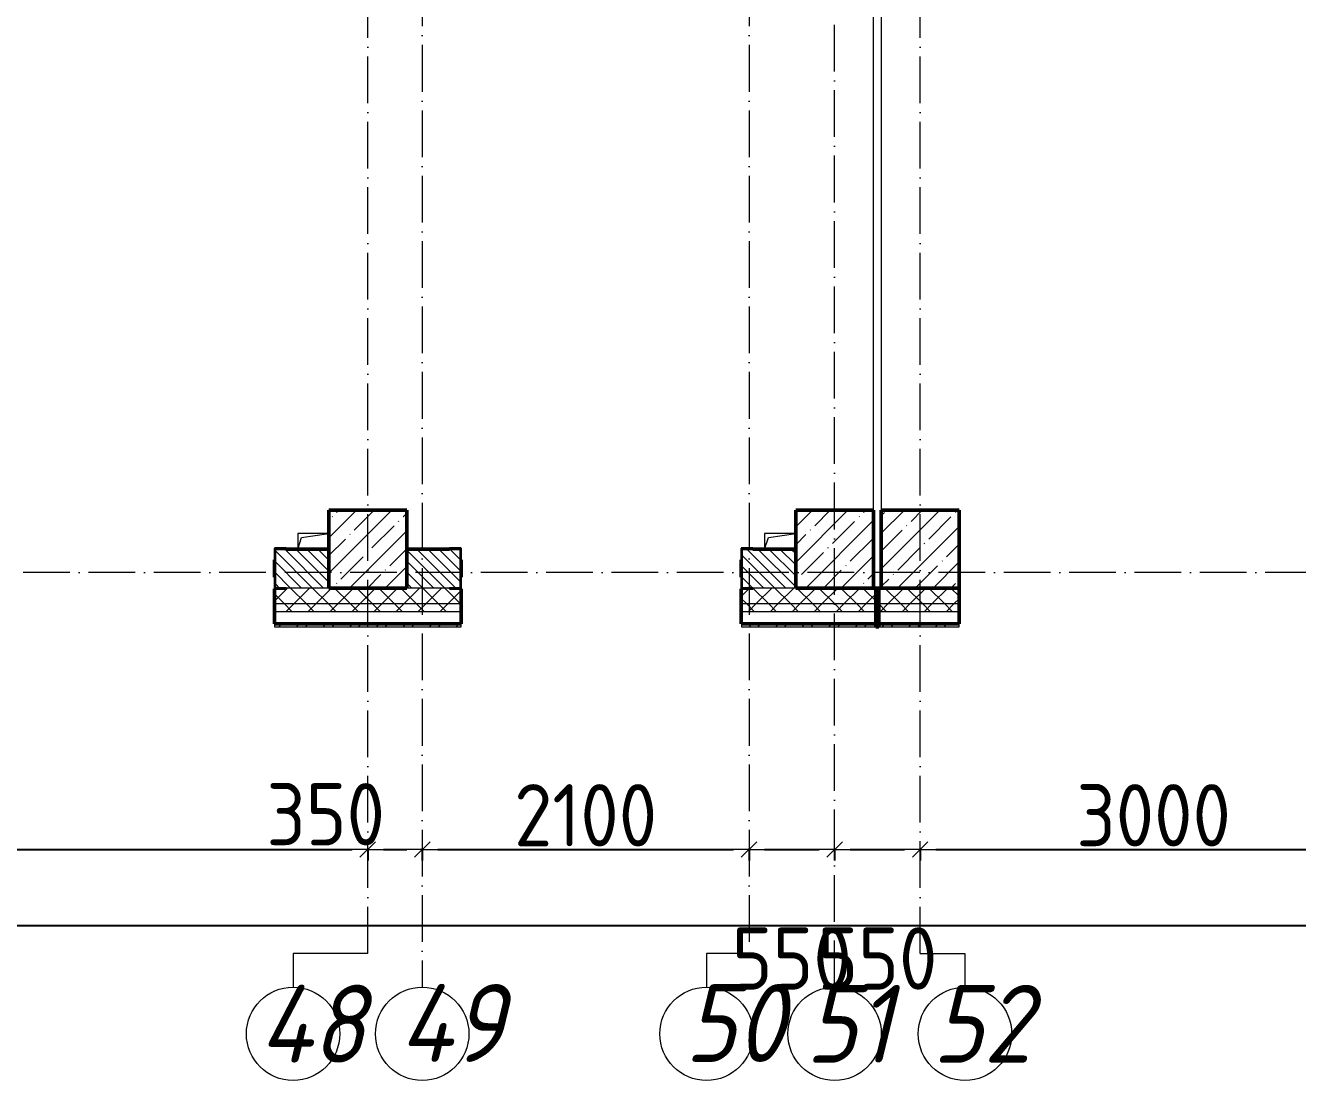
# Model space of a CAD drawing. Header units: millimetres. Extents: x -401725 to 250493, y 305116 to 802890.
# Drawn here: x 50808 to 58983, y 453933 to 460711 of the extents above; entities that cross this region are included whole.
import ezdxf

# ---------------------------------------------------------------- set-up
doc = ezdxf.new("R2010")
doc.units = ezdxf.units.MM
doc.linetypes.add('50_200_ШТРИХ_1Т_ш5_п1_п1_', pattern=[700, 500, -100, 0, -100])
for name, color, linetype, lineweight in [('A-____-____-DIMS', 7, 'Continuous', 9), ('A-FLOR-____-OTLN', 7, 'Continuous', 9), ('A-GENM-____-MCUT', 7, 'Continuous', 25), ('A-GENM-____-OTLN', 7, 'Continuous', 9), ('A-GENM-____-OTLN-1', 7, 'Continuous', 25), ('A-WALL-____-MCUT-2', 7, 'Continuous', 50), ('A-WALL-____-MCUT-3', 7, 'Continuous', 9), ('A-WALL-____-OTLN', 7, 'Continuous', 9), ('A-WALL-____-PATT-1', 7, 'Continuous', 9), ('A-WALL-FNSH-MCUT-1', 7, 'Continuous', 9), ('S-COLS-____-MCUT', 7, 'Continuous', 50), ('S-COLS-____-OTLN', 7, 'Continuous', 9), ('S-GRID-____-IDEN', 7, 'Continuous', 9), ('S-GRID-____-OTLN', 7, 'Continuous', 9), ('S-GRID-____-OTLN-1', 7, '50_200_ШТРИХ_1Т_ш5_п1_п1_', 9)]:
    doc.layers.add(name, color=color, linetype=linetype, lineweight=lineweight)
doc.styles.add('ISOCPEUR_I', font='isocpeui.ttf', dxfattribs={"width": 0.9, "height": 2.5})
doc.styles.add('СПДС', font='isocpeur.ttf', dxfattribs={"width": 0.9})
doc.dimstyles.new('Размера А3', dxfattribs={"dimtxt": 200, "dimasz": 100, "dimexe": 70, "dimexo": 100, "dimgap": 20, "dimtad": 1, "dimdec": 0, "dimrnd": 10, "dimzin": 0, "dimdsep": 46, "dimtxsty": 'СПДС', "dimblk": 'ARROWHEAD_6', "dimcen": 1, "dimclrd": 256, "dimclre": 256, "dimclrt": 256, "dimazin": 0, "dimtfac": 1, "dimtdec": 0, "dimtmove": 2, "dimatfit": 3, "dimfxl": 1, "dimtolj": 1, "dimtzin": 0, "dimarcsym": 0})
pattern_1 = [(45, (-15591.66, 459015.94), (-70.71068, 70.71068), []), (135, (-15591.66, 459015.94), (-70.71068, -70.71068), [])]
pattern_2 = [(135, (-15591.663, 459015.94), (-35.35534, -35.35534), [])]
pattern_3 = [(45, (-15591.66, 459015.94), (-85.53659, 85.53659), []), (45, (-15534.64, 459015.94), (-85.53659, 85.53659), [])]

# ---------------------------------------------------------------- blocks, each defined once
blk = doc.blocks.new('BSC_Колонна _Прямоугольная - 500х500-V53-АР1_План отверстий 2 этажа в осях 1-64_А-ГГ')
at = {"layer": 'S-COLS-____-OTLN'}
h = blk.add_hatch(dxfattribs=at)
h.set_pattern_fill('FP_82', color=256, style=0, pattern_type=2)
h.set_pattern_definition([(45, (-71600, 1668.96), (-114.04925, 114.04925), []), (45, (-71485.95, 1668.96), (-114.04925, 114.04925), [201.613, -40.323, 3.353, -36.97])])
h.paths.add_polyline_path([(-250, -250), (250, -250), (250, 250), (-250, 250)], flags=0)
at = {"layer": 'S-COLS-____-MCUT'}
for p, q in [((250, 250), (-250, 250)), ((-250, 250), (-250, -250)), ((250, -250), (250, 250)), ((-250, -250), (250, -250))]:
    blk.add_line(p, q, dxfattribs=at)
blk = doc.blocks.new('BSC_Колонна _Прямоугольная - 500х500-V55-АР1_План отверстий 2 этажа в осях 1-64_А-ГГ')
at = {"layer": 'S-COLS-____-OTLN'}
h = blk.add_hatch(dxfattribs=at)
h.set_pattern_fill('FP_84', color=256, style=0, pattern_type=2)
h.set_pattern_definition([(45, (-68600, 1668.96), (-114.04925, 114.04925), []), (45, (-68485.95, 1668.96), (-114.04925, 114.04925), [201.613, -40.323, 3.353, -36.97])])
h.paths.add_polyline_path([(-250, -250), (250, -250), (250, 250), (-250, 250)], flags=0)
at = {"layer": 'S-COLS-____-MCUT'}
for p, q in [((250, 250), (-250, 250)), ((-250, 250), (-250, -250)), ((250, -250), (250, 250)), ((-250, -250), (250, -250))]:
    blk.add_line(p, q, dxfattribs=at)
blk = doc.blocks.new('BSC_Колонна _Прямоугольная - 500х500-V112-АР1_План отверстий 2 этажа в осях 1-64_А-ГГ')
at = {"layer": 'S-COLS-____-OTLN'}
h = blk.add_hatch(dxfattribs=at)
h.set_pattern_fill('FP_141', color=256, style=0, pattern_type=2)
h.set_pattern_definition([(45, (-72150, 1668.96), (-114.04925, 114.04925), []), (45, (-72035.95, 1668.96), (-114.04925, 114.04925), [201.613, -40.323, 3.353, -36.97])])
h.paths.add_polyline_path([(-250, -250), (250, -250), (250, 250), (-250, 250)], flags=0)
at = {"layer": 'S-COLS-____-MCUT'}
for p, q in [((250, 250), (-250, 250)), ((-250, 250), (-250, -250)), ((250, -250), (250, 250)), ((-250, -250), (250, -250))]:
    blk.add_line(p, q, dxfattribs=at)
blk = doc.blocks.new('Фахверк_СКБ_Уголок - 250_2700-27497298-АР1_План отверстий 2 этажа в осях 1-64_А-ГГ')
at = {"layer": 'A-GENM-____-MCUT'}
for p, q in [((200, 181), (125, 181)), ((125, 181), (125, 106)), ((131, 106), (131, 175)), ((131, 175), (200, 175)), ((200, 175), (200, 181)), ((125, 106), (131, 106)), ((131, -6), (125, -6)), ((125, -6), (125, -81)), ((125, -81), (200, -81)), ((131, -75), (131, -6)), ((200, -75), (131, -75)), ((200, -81), (200, -75))]:
    blk.add_line(p, q, dxfattribs=at)
blk = doc.blocks.new('AR_Отверстие прямоугольное _в плите_ - AR_Отверстие прямоугольное _в плите_-V161-АР1_План отверстий 2 этажа в осях 1-64_А-ГГ')
at = {"layer": 'A-GENM-____-OTLN'}
for p, q in [((100, 50), (-100, 50)), ((-100, 50), (-100, -50)), ((-100, -50), (-75, 25)), ((-75, 25), (100, 50))]:
    blk.add_line(p, q, dxfattribs=at)
blk = doc.blocks.new('Стены 8 - Стены 4-31196234-АР1_План отверстий 2 этажа в осях 1-64_А-ГГ')
at = {"layer": 'A-WALL-____-MCUT-2'}
for p, q in [((-1798.5, 41030.2), (-1798.5, 41010.2)), ((-1548.5, 41030.2), (-1798.5, 41030.2)), ((-1798.5, 41010.2), (-1548.5, 41010.2)), ((-1548.5, 41010.2), (-1548.5, 41030.2))]:
    blk.add_line(p, q, dxfattribs=at)
blk = doc.blocks.new('Ось сетки - Круг_Ø6_00__ISO-2_5_0_9K_-25732049-АР1_План отверстий 2 этажа в осях 1-64_А-ГГ')
at = {"layer": 'S-GRID-____-IDEN'}
blk.add_circle((0, 0), 3, dxfattribs=at)
blk = doc.blocks.new('ARROWHEAD_6')
at = {"color": 0, "linetype": 'Continuous'}
for p, q in [((0, 0), (-1, 0)), ((-0.5, -0.5), (0.5, 0.5))]:
    blk.add_line(p, q, dxfattribs=at)
blk = doc.blocks.new('*D4557')
at = {"layer": 'A-____-____-DIMS', "lineweight": -2, "transparency": 16777216}
for p, q in [((47008.3, 455423.5), (47008.3, 455347.4)), ((47108.3, 455417.4), (52908.3, 455417.4)), ((53008.3, 455423.5), (53008.3, 455347.4))]:
    blk.add_line(p, q, dxfattribs=at)
at = {"layer": 'Defpoints', "color": 0, "lineweight": 30, "transparency": 16777216}
for p in [(47008.3, 455523.5), (53008.3, 455523.5), (53008.3, 455417.4)]:
    blk.add_point(p, dxfattribs=at)
at = {"layer": 'A-____-____-DIMS', "lineweight": -2, "transparency": 16777216, "xscale": 100, "yscale": 100, "zscale": 100, "rotation": 180}
blk.add_blockref('ARROWHEAD_6', (47008.3, 455417.4), dxfattribs=at)
at = {"layer": 'A-____-____-DIMS', "lineweight": -2, "transparency": 16777216, "xscale": 100, "yscale": 100, "zscale": 100}
blk.add_blockref('ARROWHEAD_6', (53008.3, 455417.4), dxfattribs=at)
at = {"layer": 'A-____-____-DIMS', "transparency": 16777216, "insert": (50008.3, 455637.4), "char_height": 400, "attachment_point": 5, "style": 'СПДС'}
blk.add_mtext('\\A1;6000', dxfattribs=at)
blk = doc.blocks.new('*D4558')
at = {"layer": 'A-____-____-DIMS', "lineweight": -2, "transparency": 16777216}
for p, q in [((53008.3, 455423.5), (53008.3, 455347.4)), ((53108.3, 455417.4), (53258.3, 455417.4)), ((53358.3, 455423.5), (53358.3, 455347.4))]:
    blk.add_line(p, q, dxfattribs=at)
at = {"layer": 'Defpoints', "color": 0, "lineweight": 30, "transparency": 16777216}
for p in [(53008.3, 455523.5), (53358.3, 455523.5), (53358.3, 455417.4)]:
    blk.add_point(p, dxfattribs=at)
at = {"layer": 'A-____-____-DIMS', "lineweight": -2, "transparency": 16777216, "xscale": 100, "yscale": 100, "zscale": 100, "rotation": 180}
blk.add_blockref('ARROWHEAD_6', (53008.3, 455417.4), dxfattribs=at)
at = {"layer": 'A-____-____-DIMS', "lineweight": -2, "transparency": 16777216, "xscale": 100, "yscale": 100, "zscale": 100}
blk.add_blockref('ARROWHEAD_6', (53358.3, 455417.4), dxfattribs=at)
at = {"layer": 'A-____-____-DIMS', "transparency": 16777216, "insert": (52356.7, 455844), "char_height": 400, "attachment_point": 1, "line_spacing_factor": 1.149209, "style": 'СПДС'}
blk.add_mtext('\\A1;350', dxfattribs=at)
blk = doc.blocks.new('*D4559')
at = {"layer": 'A-____-____-DIMS', "lineweight": -2, "transparency": 16777216}
for p, q in [((53358.3, 455423.5), (53358.3, 455347.4)), ((53458.3, 455417.4), (55358.3, 455417.4)), ((55458.3, 455423.5), (55458.3, 455347.4))]:
    blk.add_line(p, q, dxfattribs=at)
at = {"layer": 'Defpoints', "color": 0, "lineweight": 30, "transparency": 16777216}
for p in [(53358.3, 455523.5), (55458.3, 455523.5), (55458.3, 455417.4)]:
    blk.add_point(p, dxfattribs=at)
at = {"layer": 'A-____-____-DIMS', "lineweight": -2, "transparency": 16777216, "xscale": 100, "yscale": 100, "zscale": 100, "rotation": 180}
blk.add_blockref('ARROWHEAD_6', (53358.3, 455417.4), dxfattribs=at)
at = {"layer": 'A-____-____-DIMS', "lineweight": -2, "transparency": 16777216, "xscale": 100, "yscale": 100, "zscale": 100}
blk.add_blockref('ARROWHEAD_6', (55458.3, 455417.4), dxfattribs=at)
at = {"layer": 'A-____-____-DIMS', "transparency": 16777216, "insert": (54408.3, 455637.4), "char_height": 400, "attachment_point": 5, "style": 'СПДС'}
blk.add_mtext('\\A1;2100', dxfattribs=at)
blk = doc.blocks.new('*D4560')
at = {"layer": 'A-____-____-DIMS', "lineweight": -2, "transparency": 16777216}
for p, q in [((55458.3, 455423.5), (55458.3, 455347.4)), ((55558.3, 455417.4), (55908.3, 455417.4)), ((56008.3, 455423.5), (56008.3, 455347.4))]:
    blk.add_line(p, q, dxfattribs=at)
at = {"layer": 'Defpoints', "color": 0, "lineweight": 30, "transparency": 16777216}
for p in [(55458.3, 455523.5), (56008.3, 455523.5), (56008.3, 455417.4)]:
    blk.add_point(p, dxfattribs=at)
at = {"layer": 'A-____-____-DIMS', "lineweight": -2, "transparency": 16777216, "xscale": 100, "yscale": 100, "zscale": 100, "rotation": 180}
blk.add_blockref('ARROWHEAD_6', (55458.3, 455417.4), dxfattribs=at)
at = {"layer": 'A-____-____-DIMS', "lineweight": -2, "transparency": 16777216, "xscale": 100, "yscale": 100, "zscale": 100}
blk.add_blockref('ARROWHEAD_6', (56008.3, 455417.4), dxfattribs=at)
at = {"layer": 'A-____-____-DIMS', "transparency": 16777216, "insert": (55733.3, 454717.4), "char_height": 400, "attachment_point": 5, "style": 'СПДС'}
blk.add_mtext('\\A1;550', dxfattribs=at)
blk = doc.blocks.new('*D4561')
at = {"layer": 'A-____-____-DIMS', "lineweight": -2, "transparency": 16777216}
for p, q in [((56008.3, 455423.5), (56008.3, 455347.4)), ((56108.3, 455417.4), (56458.3, 455417.4)), ((56558.3, 455423.5), (56558.3, 455347.4))]:
    blk.add_line(p, q, dxfattribs=at)
at = {"layer": 'Defpoints', "color": 0, "lineweight": 30, "transparency": 16777216}
for p in [(56008.3, 455523.5), (56558.3, 455523.5), (56558.3, 455417.4)]:
    blk.add_point(p, dxfattribs=at)
at = {"layer": 'A-____-____-DIMS', "lineweight": -2, "transparency": 16777216, "xscale": 100, "yscale": 100, "zscale": 100, "rotation": 180}
blk.add_blockref('ARROWHEAD_6', (56008.3, 455417.4), dxfattribs=at)
at = {"layer": 'A-____-____-DIMS', "lineweight": -2, "transparency": 16777216, "xscale": 100, "yscale": 100, "zscale": 100}
blk.add_blockref('ARROWHEAD_6', (56558.3, 455417.4), dxfattribs=at)
at = {"layer": 'A-____-____-DIMS', "transparency": 16777216, "insert": (56283.3, 454717.4), "char_height": 400, "attachment_point": 5, "style": 'СПДС'}
blk.add_mtext('\\A1;550', dxfattribs=at)
blk = doc.blocks.new('*D4651')
at = {"layer": 'A-____-____-DIMS', "lineweight": -2, "transparency": 16777216}
for p, q in [((56558.3, 455423.5), (56558.3, 455347.4)), ((56658.3, 455417.4), (59458.3, 455417.4)), ((59558.3, 455423.5), (59558.3, 455347.4))]:
    blk.add_line(p, q, dxfattribs=at)
at = {"layer": 'Defpoints', "color": 0, "lineweight": 30, "transparency": 16777216}
for p in [(56558.3, 455523.5), (59558.3, 455523.5), (59558.3, 455417.4)]:
    blk.add_point(p, dxfattribs=at)
at = {"layer": 'A-____-____-DIMS', "lineweight": -2, "transparency": 16777216, "xscale": 100, "yscale": 100, "zscale": 100, "rotation": 180}
blk.add_blockref('ARROWHEAD_6', (56558.3, 455417.4), dxfattribs=at)
at = {"layer": 'A-____-____-DIMS', "lineweight": -2, "transparency": 16777216, "xscale": 100, "yscale": 100, "zscale": 100}
blk.add_blockref('ARROWHEAD_6', (59558.3, 455417.4), dxfattribs=at)
at = {"layer": 'A-____-____-DIMS', "transparency": 16777216, "insert": (58058.3, 455637.4), "char_height": 400, "attachment_point": 5, "style": 'СПДС'}
blk.add_mtext('\\A1;3000', dxfattribs=at)
blk = doc.blocks.new('*D4658')
at = {"layer": 'A-____-____-DIMS', "lineweight": -2, "transparency": 16777216}
for p, q in [((-17941.7, 454935.3), (-17941.7, 454859.2)), ((-17841.7, 454929.2), (85458.3, 454929.2)), ((85558.3, 454935.3), (85558.3, 454859.2))]:
    blk.add_line(p, q, dxfattribs=at)
at = {"layer": 'Defpoints', "color": 0, "lineweight": 30, "transparency": 16777216}
for p in [(-17941.7, 455035.3), (85558.3, 455035.3), (85558.3, 454929.2)]:
    blk.add_point(p, dxfattribs=at)
at = {"layer": 'A-____-____-DIMS', "lineweight": -2, "transparency": 16777216, "xscale": 100, "yscale": 100, "zscale": 100, "rotation": 180}
blk.add_blockref('ARROWHEAD_6', (-17941.7, 454929.2), dxfattribs=at)
at = {"layer": 'A-____-____-DIMS', "lineweight": -2, "transparency": 16777216, "xscale": 100, "yscale": 100, "zscale": 100}
blk.add_blockref('ARROWHEAD_6', (85558.3, 454929.2), dxfattribs=at)
at = {"layer": 'A-____-____-DIMS', "transparency": 16777216, "insert": (33808.3, 455149.2), "char_height": 400, "attachment_point": 5, "style": 'СПДС'}
blk.add_mtext('\\A1;103500', dxfattribs=at)
blk = doc.blocks.new('2этаж')
at = {"layer": 'S-GRID-____-OTLN-1', "color": 251, "ltscale": 0.6, "true_color": 0x636466}
for p, q in [((53358.3, 508896.9), (53358.3, 454533.3)), ((55458.3, 508896.9), (55458.3, 454750.2)), ((53008.3, 454750.2), (53008.3, 469166.5)), ((56008.3, 454533.3), (56008.3, 469166.5)), ((56558.3, 454750.2), (56558.3, 469166.5)), ((88482.7, 457197), (-20260.4, 457197))]:
    blk.add_line(p, q, dxfattribs=at)
at = {"layer": 'S-GRID-____-IDEN', "char_height": 500, "attachment_point": 1, "style": 'ISOCPEUR_I'}
for s, insert, width in [('48', (52309.7, 454547.9), 425.696), ('49', (53210.4, 454553.1), 425.696), ('50', (55046.2, 454553.1), 404.05), ('51', (55822.7, 454547.9), 346.329), ('52', (56636.6, 454547.9), 404.05)]:
    blk.add_mtext(s, dxfattribs=dict(at, insert=insert, width=width))
at = {"layer": 'A-____-____-DIMS'}
for base, p1, p2, picture, middle in [((53008.3, 455417.4), (47008.3, 455523.5), (53008.3, 455523.5), '*D4557', (50008.3, 455637.4)), ((55458.3, 455417.4), (53358.3, 455523.5), (55458.3, 455523.5), '*D4559', (54408.3, 455637.4)), ((59558.3, 455417.4), (56558.3, 455523.5), (59558.3, 455523.5), '*D4651', (58058.3, 455637.4)), ((56008.3, 455417.4), (55458.3, 455523.5), (56008.3, 455523.5), '*D4560', (55733.3, 454717.4)), ((56558.3, 455417.4), (56008.3, 455523.5), (56558.3, 455523.5), '*D4561', (56283.3, 454717.4)), ((85558.3, 454929.2), (-17941.7, 455035.3), (85558.3, 455035.3), '*D4658', (33808.3, 455149.2))]:
    dim = blk.add_linear_dim(base=base, p1=p1, p2=p2, dimstyle='Размера А3', override={"dimtxt": 400}, dxfattribs=at)
    dim.commit()
    dim.dimension.update_dxf_attribs({"geometry": picture, "text_midpoint": middle})
dim = blk.add_linear_dim(base=(53358.3, 455417.4), p1=(53008.3, 455523.5), p2=(53358.3, 455523.5), dimstyle='Размера А3', override={"dimtxt": 400}, dxfattribs=at)
dim.commit()
dim.dimension.update_dxf_attribs({"geometry": '*D4558', "text_midpoint": (52698.7, 455577.4), "dimtype": 160})

msp = doc.modelspace()

# ---------------------------------------------------------------- hatches: boundary and pattern name
at = {"layer": 'A-WALL-____-PATT-1'}
h = msp.add_hatch(dxfattribs=at)
h.set_pattern_fill('FP_6', color=256, style=0, pattern_type=2)
h.set_pattern_definition(pattern_2)
h.paths.add_polyline_path([(52442.0221, 457096.983), (52758.3366, 457096.983), (52758.3366, 457346.983), (52414.3366, 457346.983), (52414.3366, 457277.983), (52408.3366, 457277.983), (52408.3366, 457165.983), (52414.3366, 457165.983), (52414.3366, 457096.983)], flags=0)
h.paths.add_polyline_path([(50602.3366, 457096.983), (50602.3366, 457165.983), (50608.0335, 457165.983), (50608.0335, 457277.983), (50602.3366, 457277.983), (50602.3366, 457346.983), (49414.3366, 457346.983), (49414.3366, 457277.983), (49408.3366, 457277.983), (49408.3366, 457165.983), (49414.3366, 457165.983), (49414.3366, 457096.983), (50533.3366, 457096.983)], flags=0)
h.paths.add_polyline_path([(47533.3366, 457096.983), (47602.3366, 457096.983), (47602.3366, 457165.983), (47608.3366, 457165.983), (47608.3366, 457277.983), (47602.3366, 457277.983), (47602.3366, 457346.983), (47258.3366, 457346.983), (47258.3366, 457096.983)], flags=0)
h = msp.add_hatch(dxfattribs=at)
h.set_pattern_fill('FP_6', color=256, style=0, pattern_type=2)
h.set_pattern_definition(pattern_2)
h.paths.add_polyline_path([(55414.3366, 457096.983), (55758.3366, 457096.983), (55758.3366, 457346.983), (55414.3366, 457346.983), (55414.3366, 457277.983), (55408.3366, 457277.983), (55408.3366, 457165.983), (55414.3366, 457165.983), (55414.3366, 457101.2687)], flags=0)
h.paths.add_polyline_path([(53258.3366, 457096.983), (53602.3366, 457096.983), (53602.3366, 457165.983), (53608.3366, 457165.983), (53608.3366, 457277.983), (53602.3366, 457277.983), (53602.3366, 457346.983), (53258.3366, 457346.983)], flags=0)
h = msp.add_hatch(dxfattribs=at)
h.set_pattern_fill('FP_1', color=256, style=0, pattern_type=2)
h.set_pattern_definition(pattern_1)
h.paths.add_polyline_path([(85658.3366, 456996.983), (85658.3366, 457096.983), (76633.3366, 457096.983), (76633.3366, 457090.983), (76558.3366, 457090.983), (76558.3366, 456996.983), (85158.3366, 456996.983)], flags=0)
h.paths.add_polyline_path([(74758.3366, 456996.983), (74758.3366, 457090.983), (74683.3366, 457090.983), (74683.3366, 457096.983), (66808.3366, 457096.983), (66808.3366, 456996.983), (74535.3257, 456996.983)], flags=0)
h.paths.add_polyline_path([(65308.3366, 456996.983), (65808.3366, 456996.983), (65808.3366, 457096.983), (64683.3366, 457096.983), (64683.3366, 457090.983), (64608.3366, 457090.983), (64608.3366, 456996.983), (64683.3366, 456996.983)], flags=0)
h.paths.add_polyline_path([(55408.3366, 456996.983), (56808.3366, 456996.983), (56808.3366, 457096.983), (55483.3366, 457096.983), (55483.3366, 457090.983), (55408.3366, 457090.983)], flags=0)
h.paths.add_polyline_path([(53258.3366, 456996.983), (53608.3366, 456996.983), (53608.3366, 457090.983), (53533.3366, 457090.983), (53533.3366, 457096.983), (52483.3366, 457096.983), (52483.3366, 457090.983), (52408.3366, 457090.983), (52408.3366, 456996.983), (52758.3366, 456996.983)], flags=0)
h.paths.add_polyline_path([(50608.0335, 456996.983), (50608.0335, 457090.983), (50533.3366, 457090.983), (50533.3366, 457096.983), (49483.3366, 457096.983), (49483.3366, 457090.983), (49408.3366, 457090.983), (49408.3366, 456996.983), (49790.8257, 456996.983)], flags=0)
h.paths.add_polyline_path([(47608.3366, 456996.983), (47608.3366, 457090.983), (47533.3366, 457090.983), (47533.3366, 457096.983), (46483.3366, 457096.983), (46483.3366, 457090.983), (46408.3366, 457090.983), (46408.3366, 456996.983), (47139.6293, 456996.983)], flags=0)
h.paths.add_polyline_path([(43758.3366, 456996.983), (44608.3366, 456996.983), (44608.3366, 457090.983), (44533.3366, 457090.983), (44533.3366, 457096.983), (43483.3366, 457096.983), (43483.3366, 457090.983), (43408.3366, 457090.983), (43408.3262, 456996.983), (43604.7007, 456996.983)], flags=0)
h.paths.add_polyline_path([(38302.3078, 456996.983), (38608.3262, 456996.983), (38608.3262, 457090.983), (38533.3366, 457090.983), (38533.3366, 457096.983), (37483.3366, 457096.983), (37483.3366, 457090.983), (37408.3366, 457090.983), (37408.3314, 456996.983), (38258.3366, 456996.983)], flags=0)
h.paths.add_polyline_path([(34408.3366, 456996.983), (35608.3314, 456996.983), (35608.3314, 457090.983), (35533.3366, 457090.983), (35533.3366, 457096.983), (34483.3366, 457096.983), (34483.3366, 457090.983), (34408.3366, 457090.983)], flags=0)
h.paths.add_polyline_path([(32116.1828, 456996.983), (32608.3366, 456996.983), (32608.3366, 457090.983), (32533.3366, 457090.983), (32533.3366, 457096.983), (31483.3366, 457096.983), (31483.3366, 457090.983), (31408.3366, 457090.983), (31408.3366, 456996.983), (31483.3366, 456996.983)], flags=0)
h.paths.add_polyline_path([(29464.9864, 456996.983), (29608.3366, 456996.983), (29608.3366, 457090.983), (29533.3366, 457090.983), (29533.3366, 457096.983), (28483.3366, 457096.983), (28483.3366, 457090.983), (28408.3366, 457090.983), (28408.3366, 456996.983), (29258.3366, 456996.983)], flags=0)
h.paths.add_polyline_path([(26608.3366, 456996.983), (26608.3366, 457090.983), (26533.3366, 457090.983), (26533.3366, 457096.983), (25483.3366, 457096.983), (25483.3366, 457090.983), (25408.3366, 457090.983), (25408.3366, 456996.983), (26533.3366, 456996.983)], flags=0)
h.paths.add_polyline_path([(23608.3366, 456996.983), (23608.3366, 457090.983), (23533.3366, 457091.6258), (23533.3366, 457096.983), (22208.3366, 457096.983), (22208.3366, 456996.983), (23602.3366, 456996.983)], flags=0)
h.paths.add_polyline_path([(19208.3366, 456996.983), (20408.3366, 456996.983), (20408.3366, 457090.983), (20333.3366, 457090.983), (20333.3366, 457096.983), (19208.3366, 457096.983)], flags=0)
h.paths.add_polyline_path([(17402.3366, 456996.983), (17408.3366, 456996.983), (17408.3366, 457090.983), (17333.3366, 457090.983), (17333.3366, 457096.983), (16283.3366, 457096.983), (16283.3366, 457090.983), (16208.3366, 457090.983), (16209.0042, 456996.983), (17333.3366, 456996.983)], flags=0)
h.paths.add_polyline_path([(14333.3366, 456996.983), (14408.3366, 456996.983), (14408.3366, 457090.983), (14333.3366, 457090.983), (14333.3366, 457096.983), (13208.3366, 457096.983), (13208.3366, 456996.983), (13708.3366, 456996.983)], flags=0)
h.paths.add_polyline_path([(10708.3366, 456996.983), (11408.3366, 456996.983), (11408.3366, 457090.983), (11333.3366, 457090.983), (11333.3366, 457096.983), (10208.3366, 457096.983), (10208.3366, 456996.983)], flags=0)
h.paths.add_polyline_path([(8408.3366, 456996.983), (8408.3366, 457090.983), (8333.3366, 457090.983), (8333.3366, 457096.983), (7283.3366, 457096.983), (7283.3366, 457090.983), (7208.3366, 457090.983), (7208.3366, 456996.983), (7371.6828, 456996.983)], flags=0)
h.paths.add_polyline_path([(5333.3366, 456996.983), (5408.3366, 456996.983), (5408.3366, 457090.983), (5333.3366, 457090.983), (5333.3366, 457096.983), (4208.3366, 457096.983), (4208.3366, 456996.983), (4720.4864, 456996.983)], flags=0)
h.paths.add_polyline_path([(1208.3366, 456996.983), (2408.3366, 456996.983), (2408.3366, 457090.983), (2333.3366, 457090.983), (2333.3366, 457096.983), (1208.3366, 457096.983)], flags=0)
h.paths.add_polyline_path([(-591.6634, 456996.983), (-591.6634, 457090.983), (-666.6634, 457090.983), (-666.6634, 457096.983), (-1716.6634, 457096.983), (-1716.6634, 457090.983), (-1791.6634, 457090.983), (-1791.6634, 456996.983), (-691.6634, 456996.983)], flags=0)
h.paths.add_polyline_path([(-2791.6634, 456996.983), (-2791.6634, 457090.983), (-2866.6634, 457090.983), (-2866.6634, 457096.983), (-8116.6634, 457096.983), (-8116.6634, 457090.983), (-8191.6634, 457090.983), (-8191.6634, 456996.983), (-3233.1029, 456996.983)], flags=0)
h.paths.add_polyline_path([(-10291.6634, 456996.983), (-9191.6634, 456996.983), (-9191.6634, 457090.983), (-9266.6634, 457090.983), (-9266.6634, 457096.983), (-18041.6634, 457096.983), (-18041.6634, 456996.983), (-10302.9601, 456996.983)], flags=0)
h = msp.add_hatch(dxfattribs=at)
h.set_pattern_fill('FP_1', color=256, style=0, pattern_type=2)
h.set_pattern_definition(pattern_1)
h.paths.add_polyline_path([(85658.3366, 456946.983), (85758.3366, 456946.983), (85758.3366, 456996.983), (76558.3366, 456996.983), (76558.3366, 456946.983), (85140.1114, 456946.983)], flags=0)
h.paths.add_polyline_path([(73651.5936, 456946.983), (74758.3366, 456946.983), (74758.3366, 456996.983), (66808.3366, 456996.983), (66808.3366, 456946.983), (72767.8614, 456946.983)], flags=0)
h.paths.add_polyline_path([(64608.3366, 456946.983), (65808.3366, 456946.983), (65808.3366, 456996.983), (64608.3366, 456996.983)], flags=0)
h.paths.add_polyline_path([(56808.3366, 456946.983), (56808.3366, 456996.983), (55408.3366, 456996.983), (55408.3366, 456946.983), (55976.9507, 456946.983)], flags=0)
h.paths.add_polyline_path([(53608.3366, 456946.983), (53608.3366, 456996.983), (52408.3366, 456996.983), (52408.3366, 456946.983), (53325.7543, 456946.983)], flags=0)
h.paths.add_polyline_path([(49790.8257, 456946.983), (50608.0335, 456946.983), (50608.0335, 456996.983), (49408.3366, 456996.983), (49408.3366, 456946.983)], flags=0)
h.paths.add_polyline_path([(47608.3366, 456946.983), (47608.3366, 456996.983), (46408.3366, 456996.983), (46408.3366, 456946.983), (47139.6293, 456946.983)], flags=0)
h.paths.add_polyline_path([(44488.4328, 456946.983), (44608.3366, 456946.983), (44608.3366, 456996.983), (43408.3262, 456996.983), (43408.3262, 456946.983), (43604.7007, 456946.983)], flags=0)
h.paths.add_polyline_path([(38608.3262, 456946.983), (38608.3262, 456996.983), (37408.3314, 456996.983), (37408.3314, 456946.983), (38302.3078, 456946.983)], flags=0)
h.paths.add_polyline_path([(35608.3314, 456946.983), (35608.3314, 456996.983), (34408.3366, 456996.983), (34408.3366, 456946.983), (34767.3792, 456946.983)], flags=0)
h.paths.add_polyline_path([(31408.3366, 456946.983), (32608.3366, 456946.983), (32608.3366, 456996.983), (31408.3366, 456996.983)], flags=0)
h.paths.add_polyline_path([(29464.9864, 456946.983), (29608.3366, 456946.983), (29608.3366, 456996.983), (28408.3366, 456996.983), (28408.3366, 456946.983), (28581.2542, 456946.983)], flags=0)
h.paths.add_polyline_path([(26608.3366, 456946.983), (26608.3366, 456996.983), (25408.3366, 456996.983), (25408.3366, 456946.983), (25930.0578, 456946.983)], flags=0)
h.paths.add_polyline_path([(23278.8614, 456946.983), (23608.3366, 456946.983), (23608.3366, 456996.983), (22208.3366, 456996.983), (22208.3366, 456946.983), (22395.1292, 456946.983)], flags=0)
h.paths.add_polyline_path([(20408.3366, 456946.983), (20408.3366, 456996.983), (19208.3366, 456996.983), (19208.3366, 456946.983), (19743.9328, 456946.983)], flags=0)
h.paths.add_polyline_path([(17408.3366, 456946.983), (17408.3366, 456996.983), (16208.3366, 456996.983), (16209.0042, 456946.983)], flags=0)
h.paths.add_polyline_path([(14408.3366, 456946.983), (14408.3366, 456996.983), (13208.3366, 456996.983), (13208.3366, 456946.983)], flags=0)
h.paths.add_polyline_path([(10208.3366, 456946.983), (11408.3366, 456946.983), (11408.3366, 456996.983), (10208.3366, 456996.983)], flags=0)
h.paths.add_polyline_path([(8408.3366, 456946.983), (8408.3366, 456996.983), (7208.3366, 456996.983), (7208.3366, 456946.983), (7371.6828, 456946.983)], flags=0)
h.paths.add_polyline_path([(5408.3366, 456946.983), (5408.3366, 456996.983), (4208.3366, 456996.983), (4208.3366, 456946.983), (4720.4864, 456946.983)], flags=0)
h.paths.add_polyline_path([(2408.3366, 456946.983), (2408.3366, 456996.983), (1208.3366, 456996.983), (1208.3366, 456946.983), (2069.2899, 456946.983)], flags=0)
h.paths.add_polyline_path([(-591.6634, 456946.983), (-591.6634, 456996.983), (-1791.6634, 456996.983), (-1791.6634, 456946.983), (-1465.6387, 456946.983)], flags=0)
h.paths.add_polyline_path([(-2791.6634, 456946.983), (-2791.6634, 456996.983), (-8191.6634, 456996.983), (-8191.6634, 456946.983), (-3233.1029, 456946.983)], flags=0)
h.paths.add_polyline_path([(-9191.6634, 456946.983), (-9191.6634, 456996.983), (-18141.6634, 456996.983), (-18141.6634, 456946.983), (-10302.9601, 456946.983)], flags=0)
h = msp.add_hatch(dxfattribs=at)
h.set_pattern_fill('FP_3', color=256, style=0, pattern_type=2)
h.set_pattern_definition(pattern_3)
h.paths.add_polyline_path([(55976.9507, 456846.983), (56273.3366, 456846.983), (56273.3366, 456866.983), (55409.3366, 456866.983), (55409.3366, 456846.983)], flags=0)
h.paths.add_polyline_path([(53325.7543, 456846.983), (53608.3366, 456846.983), (53608.3366, 456866.983), (52408.3366, 456866.983), (52408.3366, 456846.983), (52442.0221, 456846.983)], flags=0)
h.paths.add_polyline_path([(50608.0335, 456846.983), (50608.0335, 456866.983), (49408.3366, 456866.983), (49408.3366, 456846.983), (49790.8257, 456846.983)], flags=0)
h.paths.add_polyline_path([(46409.3366, 456846.983), (47608.3366, 456846.983), (47608.3366, 456866.983), (46409.3366, 456866.983)], flags=0)
h.paths.add_polyline_path([(44488.4328, 456846.983), (44608.3366, 456846.983), (44608.3366, 456866.983), (43408.3366, 456866.983), (43408.3366, 456846.983), (43604.7007, 456846.983)], flags=0)
h.paths.add_polyline_path([(37418.5757, 456846.983), (38608.3366, 456846.983), (38608.3366, 456866.983), (37408.3366, 456866.983), (37408.3366, 456846.983)], flags=0)
h.paths.add_polyline_path([(35608.3366, 456846.983), (35608.3366, 456866.983), (34408.3366, 456866.983), (34408.3366, 456846.983), (34767.3792, 456846.983)], flags=0)
h.paths.add_polyline_path([(32116.1828, 456846.983), (32608.3366, 456846.983), (32608.3366, 456866.983), (31408.3366, 456866.983), (31408.3366, 456846.983)], flags=0)
h.paths.add_polyline_path([(29464.9864, 456846.983), (29608.3366, 456846.983), (29608.3366, 456866.983), (28408.3366, 456866.983), (28408.3366, 456846.983), (28581.2542, 456846.983)], flags=0)
h.paths.add_polyline_path([(25930.0578, 456846.983), (26608.3366, 456846.983), (26608.3366, 456866.983), (25408.3366, 456866.983), (25408.3366, 456846.983)], flags=0)
h.paths.add_polyline_path([(23278.8614, 456846.983), (23608.3366, 456846.983), (23608.3366, 456866.983), (22743.3366, 456866.983), (22743.3366, 456846.983)], flags=0)
h = msp.add_hatch(dxfattribs=at)
h.set_pattern_fill('FP_3', color=256, style=0, pattern_type=2)
h.set_pattern_definition(pattern_3)
h.paths.add_polyline_path([(85888.3366, 456846.983), (85888.3366, 456866.983), (76558.3366, 456866.983), (76558.3366, 456846.983), (85140.1114, 456846.983)], flags=0)
h.paths.add_polyline_path([(74758.3366, 456846.983), (74758.3366, 456866.983), (66808.3366, 456866.983), (66808.3366, 456846.983), (74535.3257, 456846.983)], flags=0)
h.paths.add_polyline_path([(64608.3366, 456846.983), (65808.3366, 456846.983), (65808.3366, 456866.983), (64608.3366, 456866.983)], flags=0)
h.paths.add_polyline_path([(56808.3366, 456846.983), (56808.3366, 456866.983), (56293.3366, 456866.983), (56293.3366, 456846.983)], flags=0)

# ---------------------------------------------------------------- linework, layer by layer
at = {"layer": 'A-FLOR-____-OTLN'}
for p, q in [((56308.3366, 464596.983), (56308.3366, 457596.983)), ((56258.3366, 457596.983), (56258.3366, 464196.983))]:
    msp.add_line(p, q, dxfattribs=at)
at = {"layer": 'A-WALL-____-MCUT-2'}
for p, q in [((52758.3366, 457346.983), (52483.3366, 457346.983)), ((53533.3366, 457346.983), (53258.3366, 457346.983)), ((55758.3366, 457346.983), (55483.3366, 457346.983)), ((52408.3366, 457277.983), (52408.3366, 457165.983)), ((53608.3366, 457165.983), (53608.3366, 457277.983)), ((55408.3366, 457277.983), (55408.3366, 457165.983)), ((52408.3366, 457090.983), (52408.3366, 456866.983)), ((53608.3366, 456866.983), (53608.3366, 457090.983)), ((55408.3366, 457090.983), (55408.3366, 456866.983)), ((56308.3366, 457096.983), (56258.3366, 457096.983)), ((56808.3366, 456866.983), (56808.3366, 457096.983)), ((52408.3366, 456866.983), (53608.3366, 456866.983)), ((55408.3366, 456866.983), (56808.3366, 456866.983))]:
    msp.add_line(p, q, dxfattribs=at)
at = {"layer": 'A-WALL-____-MCUT-3'}
for p, q in [((52758.3366, 457096.983), (52483.3366, 457096.983)), ((53533.3366, 457096.983), (53258.3366, 457096.983)), ((55758.3366, 457096.983), (55483.3366, 457096.983)), ((52408.3366, 456996.983), (53608.3366, 456996.983)), ((55408.3366, 456996.983), (56808.3366, 456996.983)), ((52408.3366, 456946.983), (53608.3366, 456946.983)), ((55408.3366, 456946.983), (56808.3366, 456946.983))]:
    msp.add_line(p, q, dxfattribs=at)
at = {"layer": 'A-WALL-FNSH-MCUT-1'}
for p, q in [((52408.3366, 456866.983), (52408.3366, 456866.983)), ((52408.3366, 456866.983), (52408.3366, 456846.983)), ((52408.3366, 456846.983), (53608.3366, 456846.983)), ((53608.3366, 456846.983), (53608.3366, 456866.983)), ((55409.3366, 456866.983), (55409.3366, 456846.983)), ((55409.3366, 456846.983), (56273.3366, 456846.983)), ((56273.3366, 456846.983), (56273.3366, 456866.983)), ((56293.3366, 456866.983), (56293.3366, 456846.983)), ((56293.3366, 456846.983), (56808.3366, 456846.983)), ((56808.3366, 456846.983), (56808.3366, 456866.983)), ((56808.3366, 456866.983), (56808.3366, 456866.983))]:
    msp.add_line(p, q, dxfattribs=at)
at = {"layer": 'S-GRID-____-OTLN'}
for p, q in [((52528.2423, 454750.1743), (52528.2423, 454533.3346)), ((53008.3366, 454750.1743), (52528.2423, 454750.1743)), ((55185.1028, 454750.1743), (55185.1028, 454533.3346)), ((55458.3366, 454750.1743), (55185.1028, 454750.1743)), ((56558.3366, 454750.1743), (56846.0981, 454750.1743)), ((56846.0981, 454750.1743), (56846.0981, 454533.3346))]:
    msp.add_line(p, q, dxfattribs=at)

# ---------------------------------------------------------------- block references
at = {"color": 18, "true_color": 0x000000}
msp.add_blockref('2этаж', (0, 0), dxfattribs=at)
at = {"layer": 'A-GENM-____-OTLN'}
for p in [(52658.3366, 457396.983), (55658.3366, 457396.983)]:
    msp.add_blockref('AR_Отверстие прямоугольное _в плите_ - AR_Отверстие прямоугольное _в плите_-V161-АР1_План отверстий 2 этажа в осях 1-64_А-ГГ', p, dxfattribs=at)
at = {"layer": 'A-GENM-____-OTLN-1'}
for p in [(52283.3366, 457171.983), (55283.3366, 457171.983)]:
    msp.add_blockref('Фахверк_СКБ_Уголок - 250_2700-27497298-АР1_План отверстий 2 этажа в осях 1-64_А-ГГ', p, dxfattribs=at)
at = {"layer": 'A-GENM-____-OTLN-1', "rotation": 180}
msp.add_blockref('Фахверк_СКБ_Уголок - 250_2700-27497298-АР1_План отверстий 2 этажа в осях 1-64_А-ГГ', (53733.3366, 457271.983), dxfattribs=at)
at = {"layer": 'A-WALL-____-OTLN', "rotation": 89.9999999999999}
msp.add_blockref('Стены 8 - Стены 4-31196234-АР1_План отверстий 2 этажа в осях 1-64_А-ГГ', (97303.5786, 458645.4947), dxfattribs=at)
at = {"layer": 'S-COLS-____-OTLN'}
for name, p in [('BSC_Колонна _Прямоугольная - 500х500-V55-АР1_План отверстий 2 этажа в осях 1-64_А-ГГ', (53008.3366, 457346.983)), ('BSC_Колонна _Прямоугольная - 500х500-V53-АР1_План отверстий 2 этажа в осях 1-64_А-ГГ', (56008.3366, 457346.983)), ('BSC_Колонна _Прямоугольная - 500х500-V112-АР1_План отверстий 2 этажа в осях 1-64_А-ГГ', (56558.3366, 457346.983))]:
    msp.add_blockref(name, p, dxfattribs=at)
at = {"layer": 'S-GRID-____-IDEN', "xscale": 99.99999999999993, "yscale": 99.99999999999993, "zscale": 99.99999999999993}
for p in [(52528.2423, 454233.3346), (56008.3366, 454233.3346), (56846.0981, 454233.3346)]:
    msp.add_blockref('Ось сетки - Круг_Ø6_00__ISO-2_5_0_9K_-25732049-АР1_План отверстий 2 этажа в осях 1-64_А-ГГ', p, dxfattribs=at)
at = {"layer": 'S-GRID-____-IDEN', "xscale": 99.99999999999993, "yscale": 99.99999999999993, "zscale": 99.99999999999993, "rotation": 180}
for p in [(53358.3366, 454233.3346), (55185.1028, 454233.3346)]:
    msp.add_blockref('Ось сетки - Круг_Ø6_00__ISO-2_5_0_9K_-25732049-АР1_План отверстий 2 этажа в осях 1-64_А-ГГ', p, dxfattribs=at)

doc.saveas('drawing.dxf')
